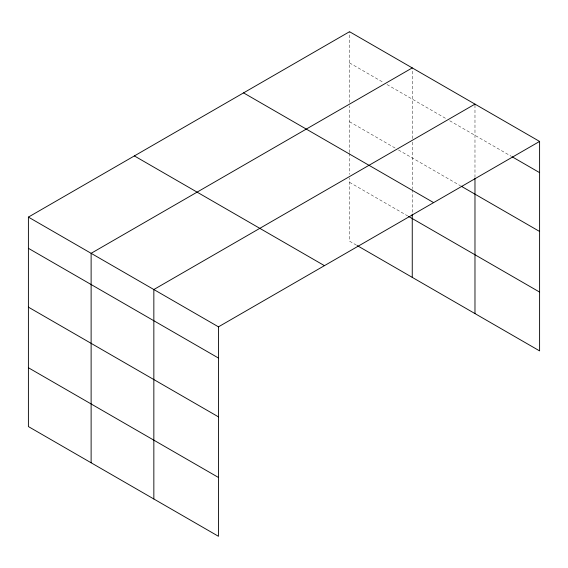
<?xml version="1.0" encoding="UTF-8"?>
<svg xmlns="http://www.w3.org/2000/svg" width="568" height="568" viewBox="0 0 568 568"><rect width="100%" height="100%" fill="white"/><g stroke="black" fill="none" stroke-linecap="round" stroke-linejoin="round"><path stroke-width="0.43" stroke-dasharray="2.84 2.13" d="M349.533 152.472L349.533 105.932M349.533 102.417L349.533 31.701M412.254 142.142L412.254 188.69M412.254 138.627L412.254 67.912M474.976 177.472L474.976 104.121M349.533 62.913L383.954 82.779M387.014 84.547L446.675 118.996M449.735 120.757L511.47 156.399M349.533 121.729L395.427 148.227M398.487 149.995L460.442 185.764M349.533 182.342L407.668 215.904M356.42 245.135L349.533 241.159L349.533 177.947M412.254 189.563L412.254 213.277M349.533 153.353L349.533 174.433"/><path stroke-width="0.85" d="M474.976 178.352L474.976 313.586M357.187 245.575L539.6 350.896L539.6 141.432L349.533 31.701L28.4 217.104L28.4 426.568L218.467 536.298L218.467 326.841L28.4 217.104M412.254 67.912L91.121 253.321L91.121 462.778M474.976 104.121L153.843 289.531L153.843 498.995M218.467 326.841L539.6 141.432M512.23 156.839L539.6 172.644M461.209 186.205L539.6 231.467M243.558 92.882L433.625 202.613M408.435 216.344L539.6 292.073M134.375 155.923L324.442 265.654M28.4 248.315L218.467 358.046M28.4 307.139L218.467 416.869M28.4 367.745L218.467 477.475M412.254 214.157L412.254 277.376"/></g></svg>
